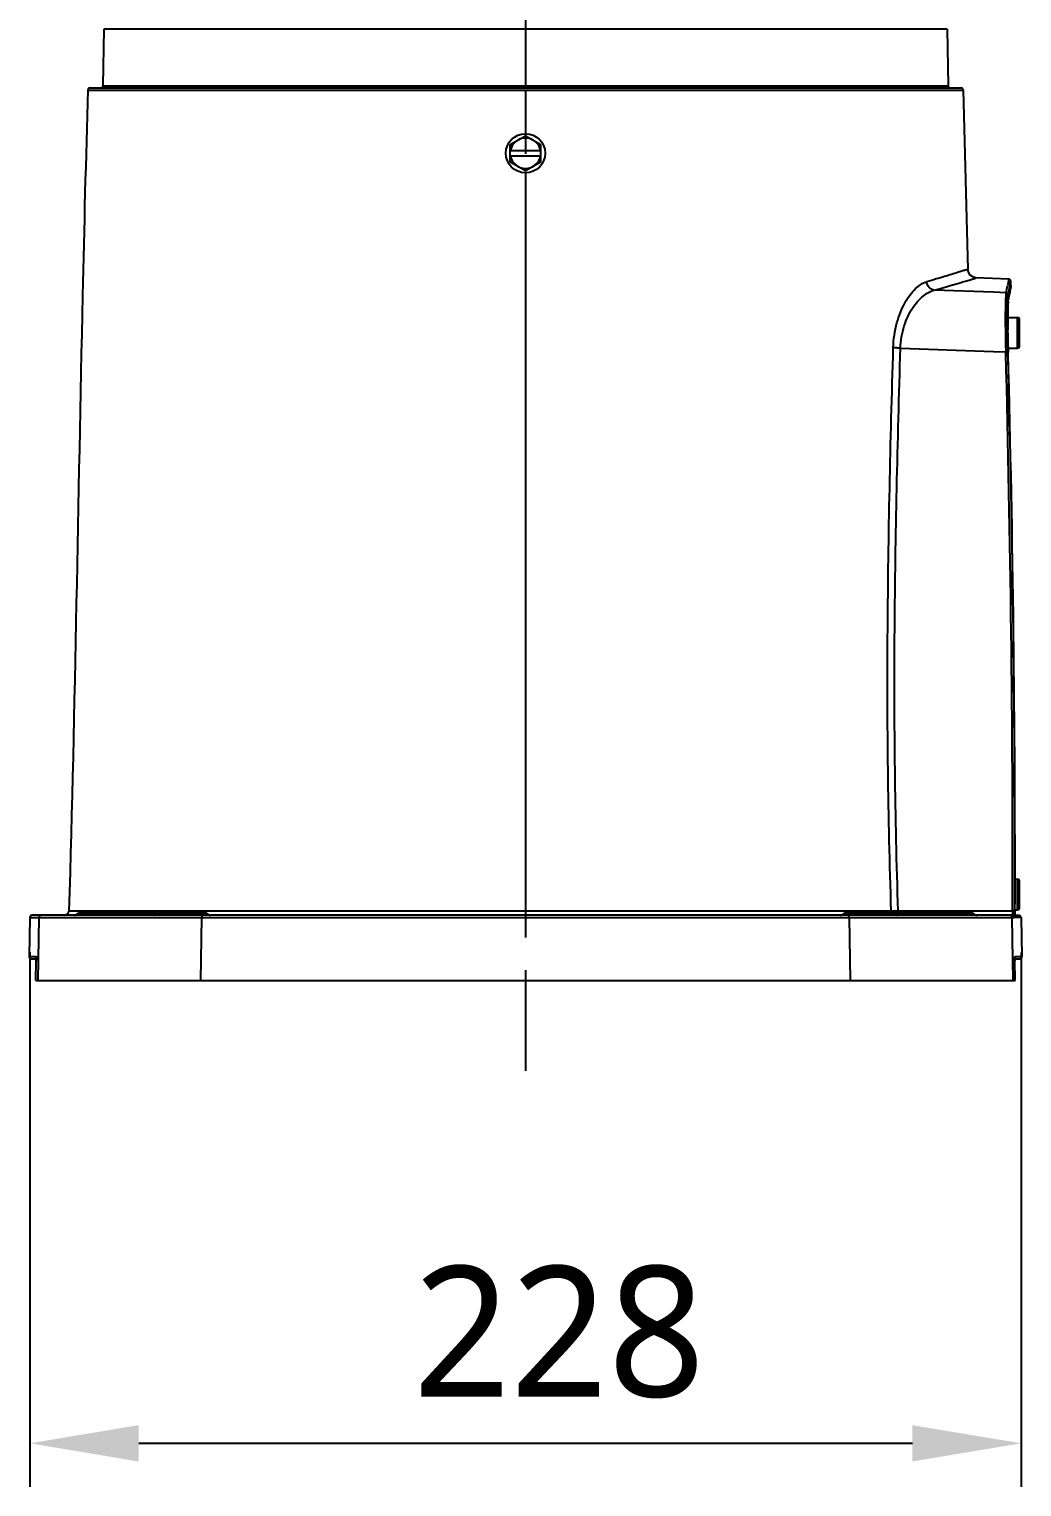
# Model space of a CAD drawing. Header units: millimetres. Extents: x 5828 to 6704, y 123 to 421.
# Drawn here: x 6458.57 to 6469.97, y 224.17 to 240.91 of the extents above; entities that cross this region are included whole.
import ezdxf

# ---------------------------------------------------------------- set-up
doc = ezdxf.new("R2010")
doc.units = ezdxf.units.MM
doc.linetypes.add('CENTER', pattern=[0.6, 0.375, -0.075, 0.075, -0.075])
for name, color, linetype in [('中心线', 7, 'Continuous'), ('外形图', 7, 'Continuous'), ('尺寸标注', 7, 'Continuous')]:
    doc.layers.add(name, color=color, linetype=linetype)
doc.styles.add('微软雅黑', font='msyh.ttc', dxfattribs={"height": 1.5})
doc.dimstyles.new('尺寸标注_1_20比例', dxfattribs={"dimtxt": 1.5, "dimasz": 1.25, "dimexe": 0.5, "dimexo": 0.4, "dimgap": 0.5, "dimtad": 1, "dimdec": 1, "dimlfac": 20, "dimdsep": 46, "dimtxsty": '微软雅黑', "dimcen": 0.09, "dimadec": 0, "dimazin": 0, "dimtp": 0.01, "dimtm": 0.01, "dimtfac": 1, "dimtdec": 1, "dimtofl": 0, "dimtmove": 0, "dimatfit": 3, "dimfxl": 1, "dimtolj": 1, "dimarcsym": 0})

# ---------------------------------------------------------------- blocks, each defined once
blk = doc.blocks.new('*D804')
at = {"layer": 'Defpoints', "color": 0}
for p in [(6458.574, 230.713), (6469.959, 230.709), (6469.959, 224.673)]:
    blk.add_point(p, dxfattribs=at)
at = {"layer": '尺寸标注', "color": 0, "lineweight": -2}
for p, q in [((6458.574, 230.313), (6458.574, 224.173)), ((6469.959, 230.309), (6469.959, 224.173)), ((6459.824, 224.673), (6468.709, 224.673))]:
    blk.add_line(p, q, dxfattribs=at)
at = {"layer": '尺寸标注', "color": 0}
for points in [[(6459.824, 224.881), (6459.824, 224.464), (6458.574, 224.673)], [(6468.709, 224.464), (6468.709, 224.881), (6469.959, 224.673)]]:
    blk.add_solid(points, dxfattribs=at)
at = {"layer": '尺寸标注', "color": 0, "insert": (6464.654, 225.948), "char_height": 1.5, "attachment_point": 5, "style": '微软雅黑'}
blk.add_mtext('\\A1;\\A1;228', dxfattribs=at)

msp = doc.modelspace()

# ---------------------------------------------------------------- linework, layer by layer
at = {"layer": '中心线', "linetype": 'CENTER', "ltscale": 5}
msp.add_line((6464.2664, 284.1061), (6464.2664, 228.9513), dxfattribs=at)
at = {"layer": '外形图', "color": 7, "linetype": 'Continuous'}
for p, q in [((6459.4256, 240.9125), (6459.4143, 240.2616)), ((6469.1073, 240.9125), (6459.4256, 240.9125)), ((6469.1073, 240.9125), (6469.1186, 240.2616)), ((6459.266, 240.2371), (6469.2669, 240.2371)), ((6459.4143, 240.2616), (6469.1186, 240.2616)), ((6459.241, 240.2128), (6469.2919, 240.2128)), ((6464.2664, 240.2128), (6464.2664, 239.7121)), ((6469.2919, 240.2128), (6469.3468, 238.1541)), ((6464.0914, 239.5881), (6464.2664, 239.6891)), ((6464.0914, 239.386), (6464.0914, 239.5881)), ((6464.2664, 239.6891), (6464.4414, 239.5881)), ((6464.4414, 239.386), (6464.4414, 239.5881)), ((6464.0914, 239.5171), (6464.4414, 239.5171)), ((6464.0914, 239.4571), (6464.4414, 239.4571)), ((6464.2664, 239.285), (6464.0914, 239.386)), ((6464.4414, 239.386), (6464.2664, 239.285)), ((6464.2664, 239.2621), (6464.2664, 230.7856)), ((6469.8156, 238.0433), (6469.4436, 238.0563)), ((6469.6408, 237.891), (6468.9607, 237.9153)), ((6469.7859, 237.8858), (6469.6408, 237.891)), ((6469.827, 237.8843), (6469.833, 237.9152)), ((6469.833, 237.9152), (6469.8356, 237.9295)), ((6469.8356, 237.9295), (6469.8377, 237.941)), ((6469.8377, 237.941), (6469.8388, 237.9473)), ((6469.8388, 237.9473), (6469.8397, 237.9525)), ((6469.8416, 237.9688), (6469.8399, 238.0186)), ((6469.8119, 237.8121), (6469.8115, 237.8062)), ((6469.8041, 237.6009), (6469.9162, 237.6009)), ((6469.9162, 237.2509), (6469.9162, 237.6009)), ((6469.9412, 237.2759), (6469.9412, 237.5759)), ((6469.8015, 237.4937), (6469.8014, 237.5037)), ((6469.804, 237.492), (6469.8039, 237.502)), ((6469.8044, 237.4482), (6469.8042, 237.4603)), ((6469.8064, 237.3119), (6469.8044, 237.4505)), ((6469.8045, 237.4382), (6469.8044, 237.4482)), ((6469.8046, 237.4262), (6469.8045, 237.4382)), ((6468.5731, 237.2487), (6469.6418, 237.2102)), ((6469.6418, 237.2102), (6469.7818, 237.2052)), ((6469.7818, 237.2052), (6469.782, 237.1983)), ((6469.7818, 237.2052), (6469.7819, 237.1983)), ((6469.8034, 237.3522), (6469.8032, 237.3621)), ((6469.8057, 237.3515), (6469.8055, 237.3617)), ((6469.8091, 237.1988), (6469.8064, 237.3119)), ((6469.8068, 237.1989), (6469.8067, 237.2039)), ((6469.8068, 237.1989), (6469.8067, 237.2039)), ((6469.8079, 237.2509), (6469.9162, 237.2509)), ((6469.809, 237.1989), (6469.8091, 237.1988)), ((6469.8866, 231.1509), (6469.9162, 231.1509)), ((6469.9162, 230.8009), (6469.9162, 231.1509)), ((6469.9412, 230.8259), (6469.9412, 231.1259)), ((6458.5742, 230.7125), (6458.5663, 230.2625)), ((6458.5742, 230.7125), (6460.5499, 230.7125)), ((6469.8574, 230.7371), (6458.5992, 230.7371)), ((6458.6775, 230.7125), (6458.6655, 229.9871)), ((6468.4669, 230.7856), (6459.0226, 230.7856)), ((6459.0262, 230.7126), (6459.2574, 230.7127)), ((6460.6177, 230.7496), (6459.1152, 230.7496)), ((6460.5846, 230.7621), (6459.1483, 230.7621)), ((6459.5349, 230.7126), (6469.8824, 230.7125)), ((6460.5375, 229.9871), (6460.5499, 230.7125)), ((6469.4177, 230.7496), (6467.9152, 230.7496)), ((6469.3847, 230.7621), (6467.9483, 230.7621)), ((6467.983, 230.7125), (6467.9954, 229.9871)), ((6468.547, 230.7868), (6469.8604, 230.7868)), ((6468.547, 230.7868), (6468.547, 230.7621)), ((6469.2755, 230.7127), (6469.8554, 230.7125)), ((6469.8674, 229.9871), (6469.8554, 230.7125)), ((6469.8847, 230.7372), (6469.8846, 230.7345)), ((6469.8846, 230.7345), (6469.8846, 230.732)), ((6469.9342, 230.7336), (6469.8846, 230.7344)), ((6469.8876, 230.8009), (6469.9162, 230.8009)), ((6469.8881, 230.7358), (6469.8881, 230.7366)), ((6469.9588, 230.7093), (6469.891, 230.7096)), ((6469.9588, 230.7093), (6469.9666, 230.2625)), ((6458.5663, 230.2625), (6458.6463, 230.2625)), ((6458.5913, 230.2371), (6458.6481, 230.2371)), ((6458.6443, 229.9871), (6458.6481, 230.2177)), ((6458.6481, 230.2134), (6458.6481, 230.2134)), ((6469.8848, 230.2371), (6469.9416, 230.2371)), ((6469.8848, 230.2134), (6469.8848, 230.2134)), ((6469.8866, 230.2625), (6469.9666, 230.2625)), ((6458.6443, 229.9871), (6469.8886, 229.9871))]:
    msp.add_line(p, q, dxfattribs=at)
for points in [[(6469.4433, 238.0563), (6469.4344, 238.057), (6469.4021, 238.0668), (6469.3749, 238.0866), (6469.3559, 238.1144), (6469.3472, 238.1471), (6469.3468, 238.1539)], [(6469.8398, 238.0186), (6469.8397, 238.0206), (6469.8389, 238.0247), (6469.8359, 238.0317), (6469.825, 238.0411), (6469.8156, 238.0433)], [(6469.8114, 237.8062), (6469.8128, 237.8128), (6469.827, 237.8843)], [(6469.8397, 237.9525), (6469.8401, 237.9548), (6469.8404, 237.9568), (6469.8407, 237.9587), (6469.8409, 237.9603), (6469.8411, 237.9619), (6469.8413, 237.9633), (6469.8414, 237.9647), (6469.8415, 237.9662), (6469.8416, 237.9681), (6469.8415, 237.9689)], [(6469.8044, 237.4505), (6469.8038, 237.5739), (6469.8047, 237.6744), (6469.8068, 237.7474), (6469.8096, 237.7919), (6469.8113, 237.8055)], [(6469.8897, 230.7168), (6469.8898, 230.7162), (6469.8897, 230.7175), (6469.8893, 230.7212), (6469.8889, 230.7268), (6469.8883, 230.7344), (6469.8881, 230.7366)], [(6458.6473, 230.2561), (6458.6473, 230.256), (6458.6475, 230.254), (6458.6478, 230.25), (6458.648, 230.2441), (6458.6481, 230.2367), (6458.6482, 230.2278), (6458.6481, 230.2177)], [(6469.8886, 229.9871), (6469.8848, 230.219), (6469.8847, 230.2298), (6469.8848, 230.2393), (6469.885, 230.247), (6469.8853, 230.2526), (6469.8854, 230.2544)]]:
    msp.add_lwpolyline(points, dxfattribs=at)
msp.add_circle((6464.2664, 239.4871), 0.225, dxfattribs=at)
for centre, radius, start, end in [((6459.266, 240.2121), 0.025, 90, 178.2299), ((6459.3893, 240.2621), 0.025, 270, 359), ((6469.1436, 240.2621), 0.025, 181, 270), ((6469.2669, 240.2121), 0.025, 1.7701, 90), ((6464.2664, 239.4871), 0.175, 9.87089, 170.12911), ((6464.2664, 239.4871), 0.175, 189.87089, 350.12911), ((6455.2123, 240.8502), 14.872, 348.5022, 348.81103), ((6473.0448, 237.6226), 3.2405, 177.99687, 178.81301), ((6471.1805, 237.7371), 1.3773, 176.8809, 177.06382), ((6471.6686, 237.6691), 1.8635, 177.19145, 177.94605), ((6470.9485, 237.7037), 1.1426, 176.33159, 177.15693), ((6470.517, 237.7309), 0.7102, 175.32253, 176.29605), ((6469.9557, 237.7858), 0.1461, 171.1904, 171.97624), ((6478.2195, 237.5584), 8.4157, 179.75286, 179.98334), ((6480.0236, 237.5589), 10.2198, 179.98891, 180.31908), ((6476.4221, 237.5669), 6.6183, 179.18814, 179.75922), ((6474.498, 237.5919), 4.694, 178.80622, 179.16058), ((6469.9162, 237.5759), 0.025, 0, 90), ((6483.6032, 237.6069), 13.8021, 180.46991, 180.7464), ((6485.1803, 237.6283), 15.3794, 180.85163, 180.99176), ((6481.5899, 237.5678), 11.7861, 180.36857, 180.52283), ((6483.9806, 237.5945), 14.177, 180.68012, 180.94098), ((6486.9381, 237.6613), 17.1375, 181.03342, 181.5295), ((6485.2434, 237.6154), 15.4399, 180.97934, 181.12176), ((6485.5396, 237.6211), 15.7362, 181.12126, 181.26271), ((6485.2931, 237.6154), 15.4897, 181.2618, 181.54063), ((6469.9162, 237.2759), 0.025, 270, 0), ((6246.2551, 231.2583), 223.6058, 359.879196, 1.522232), ((6245.1375, 231.2409), 224.7483, 359.884206, 1.519069), ((6246.7927, 231.2555), 223.0955, 359.872733, 1.526573), ((6469.9162, 231.1259), 0.025, 0, 90), ((6458.5992, 230.7121), 0.025, 90, 179), ((6458.7024, 230.7121), 0.025, 90.04543, 179.06808), ((6458.9726, 230.7871), 0.05, 270, 358.25494), ((6459.0821, 230.7871), 0.05, 270, 311.40962), ((6459.1483, 230.7121), 0.05, 90, 131.40962), ((6460.5846, 230.7121), 0.05, 48.59038, 90), ((6460.6508, 230.7871), 0.05, 228.59038, 270), ((6467.8821, 230.7871), 0.05, 270, 311.40962), ((6467.9483, 230.7121), 0.05, 90, 131.40962), ((6468.1144, 255.3325), 24.5494, 270.82254, 271.00953), ((6468.5221, 230.7851), 0.055, 199.97542, 205.25263), ((6469.3847, 230.7121), 0.05, 48.59038, 90), ((6469.4508, 230.7871), 0.05, 228.59038, 270), ((6469.8305, 230.7121), 0.025, 0.93173, 89.95334), ((6470.9629, 230.758), 1.0753, 179.8922, 180.3497), ((6470.6562, 230.7553), 0.7685, 180.29238, 181.45911), ((6469.8814, 230.7301), 0.00902, 39.08907, 40.65686), ((6470.4544, 230.7607), 0.5666, 182.51828, 182.91244), ((6470.3786, 230.7568), 0.4907, 182.90997, 183.36506), ((6470.2696, 230.7503), 0.3815, 183.34906, 184.1271), ((6469.9162, 230.8259), 0.025, 270, 0), ((6469.9338, 230.7086), 0.025, 1.71752, 88.99999), ((6458.5913, 230.2621), 0.025, 179, 270), ((6458.6715, 230.2621), 0.0251, 179.03355, 193.92663), ((6457.6914, 230.229), 0.9568, 359.31298, 359.94691), ((6457.5543, 230.2304), 1.0939, 359.10997, 359.32568), ((6457.8854, 230.2287), 0.7628, 359.95567, 0.27963), ((6470.525, 230.2293), 0.6403, 179.15445, 179.72444), ((6470.7102, 230.2285), 0.8255, 179.73202, 180.35819), ((6470.8959, 230.2295), 1.0113, 180.34455, 180.65203), ((6470.9758, 230.2303), 1.0911, 180.65024, 180.89015), ((6470.439, 230.2305), 0.5543, 178.92119, 179.14734), ((6469.9416, 230.2621), 0.025, 270, 1)]:
    msp.add_arc(centre, radius, start, end, dxfattribs=at)
for points, knots in [([(6459.241, 240.2128), (6459.2167, 239.4262), (6459.1374, 236.2839), (6459.0943, 233.1408), (6459.0226, 230.7856)], [0, 0, 0, 0, 0.2503721, 1, 1, 1, 1]), ([(6469.3468, 238.1539), (6469.3467, 238.1538), (6469.3458, 238.1538), (6469.3447, 238.1531), (6469.3422, 238.1525), (6469.3389, 238.1514), (6469.3347, 238.1501), (6469.3271, 238.1477), (6469.3154, 238.1441), (6469.2985, 238.1388), (6469.2778, 238.1323), (6469.2535, 238.1248), (6469.2137, 238.1125), (6469.1549, 238.0946), (6469.0736, 238.0701), (6468.9783, 238.042), (6468.91, 238.0223), (6468.8736, 238.0119)], [0, 0, 0, 0, 0.0010053, 0.004013, 0.0090209, 0.0160269, 0.0250287, 0.0360242, 0.0639873, 0.0998851, 0.1436649, 0.1952721, 0.2546519, 0.3964635, 0.5684863, 0.7699917, 1, 1, 1, 1]), ([(6468.9607, 237.9153), (6468.9977, 237.9257), (6469.0672, 237.9453), (6469.1646, 237.973), (6469.2476, 237.9973), (6469.3158, 238.0176), (6469.3633, 238.032), (6469.394, 238.0412), (6469.4112, 238.0465), (6469.4249, 238.0506), (6469.4332, 238.0533), (6469.439, 238.0549), (6469.4405, 238.0556), (6469.444, 238.0562), (6469.4433, 238.0563)], [0, 0, 0, 0, 0.2291109, 0.4313717, 0.6036129, 0.7451953, 0.8561058, 0.8999181, 0.93587, 0.9638935, 0.9839466, 0.9909732, 0.9959939, 1, 1, 1, 1]), ([(6469.8156, 238.0433), (6469.816, 238.0433), (6469.8154, 238.0406), (6469.8155, 238.0379), (6469.8142, 238.0311), (6469.8128, 238.0227), (6469.8108, 238.0116), (6469.8071, 237.9919), (6469.8039, 237.9758), (6469.8016, 237.9644)], [0, 0, 0, 0, 0.0156315, 0.0621754, 0.1400588, 0.249328, 0.3899811, 0.561999, 1, 1, 1, 1]), ([(6468.4903, 237.2549), (6468.4931, 237.3507), (6468.5189, 237.5303), (6468.598, 237.7329), (6468.6798, 237.8604), (6468.7561, 237.9487), (6468.8257, 237.9981), (6468.8736, 238.0119)], [0, 0, 0, 0, 0.3231944, 0.6054305, 0.7260963, 0.8318976, 1, 1, 1, 1]), ([(6468.5731, 237.2487), (6468.5759, 237.3352), (6468.6023, 237.4973), (6468.6846, 237.6762), (6468.7672, 237.7863), (6468.8452, 237.8629), (6468.9141, 237.9042), (6468.9607, 237.9153)], [0, 0, 0, 0, 0.3186342, 0.5965403, 0.7165588, 0.8234948, 1, 1, 1, 1]), ([(6468.9607, 237.9153), (6468.9384, 237.9176), (6468.8937, 237.9419), (6468.8752, 237.9883), (6468.8736, 238.0119)], [0, 0, 0, 0, 0.4858955, 1, 1, 1, 1]), ([(6469.7859, 237.8858), (6469.7842, 237.8764), (6469.782, 237.8506), (6469.7794, 237.8024), (6469.7777, 237.7357), (6469.7762, 237.6155), (6469.777, 237.4368), (6469.7797, 237.2861), (6469.7818, 237.2052)], [0, 0, 0, 0, 0.0421315, 0.1136436, 0.2126056, 0.3363116, 0.6431984, 1, 1, 1, 1]), ([(6469.81, 237.8619), (6469.8098, 237.8679), (6469.8044, 237.8804), (6469.792, 237.8855), (6469.7859, 237.8858)], [0, 0, 0, 0, 0.4984059, 1, 1, 1, 1]), ([(6469.81, 237.8619), (6469.8126, 237.8746), (6469.8207, 237.9149), (6469.8288, 237.9552), (6469.834, 237.9828)], [0, 0, 0, 0, 0.3157227, 1, 1, 1, 1]), ([(6469.8415, 237.9689), (6469.8416, 237.9674), (6469.8409, 237.963), (6469.8396, 237.9543), (6469.8372, 237.9412), (6469.8324, 237.915), (6469.8238, 237.8715), (6469.8163, 237.8338), (6469.8119, 237.812)], [0, 0, 0, 0, 0.0274043, 0.0827066, 0.1659537, 0.2771248, 0.5830241, 1, 1, 1, 1]), ([(6469.834, 237.9828), (6469.8355, 237.9911), (6469.8373, 238.003), (6469.84, 238.015), (6469.8398, 238.0186)], [0, 0, 0, 0, 0.6978966, 1, 1, 1, 1]), ([(6469.8014, 237.5037), (6469.801, 237.5633), (6469.801, 237.6647), (6469.8029, 237.766), (6469.8051, 237.8076)], [0, 0, 0, 0, 0.5888895, 1, 1, 1, 1]), ([(6469.8053, 237.812), (6469.8059, 237.8222), (6469.807, 237.8389), (6469.8087, 237.8556), (6469.81, 237.8619)], [0, 0, 0, 0, 0.6134934, 1, 1, 1, 1]), ([(6469.8091, 237.7888), (6469.8093, 237.7905), (6469.8098, 237.7963), (6469.8104, 237.8021), (6469.811, 237.8062)], [0, 0, 0, 0, 0.287805, 1, 1, 1, 1]), ([(6468.4669, 230.7856), (6468.4299, 231.8642), (6468.408, 234.0216), (6468.458, 236.1779), (6468.4903, 237.2549)], [0, 0, 0, 0, 0.5004044, 1, 1, 1, 1]), ([(6468.5731, 237.2487), (6468.5574, 237.2492), (6468.5298, 237.2506), (6468.5022, 237.2531), (6468.4903, 237.2549)], [0, 0, 0, 0, 0.565068, 1, 1, 1, 1]), ([(6468.547, 230.7868), (6468.5098, 231.8642), (6468.4882, 234.0192), (6468.5398, 236.173), (6468.5731, 237.2487)], [0, 0, 0, 0, 0.5004194, 1, 1, 1, 1]), ([(6469.7937, 237.2052), (6469.7928, 237.2053), (6469.7888, 237.2053), (6469.7848, 237.2053), (6469.7817, 237.2052)], [0, 0, 0, 0, 0.2268158, 1, 1, 1, 1]), ([(6469.8067, 237.2039), (6469.8065, 237.2043), (6469.8048, 237.2045), (6469.8023, 237.2049), (6469.7983, 237.2051), (6469.7953, 237.2052), (6469.7937, 237.2052)], [0, 0, 0, 0, 0.1045106, 0.3253397, 0.6233127, 1, 1, 1, 1]), ([(6459.3151, 230.7428), (6459.3147, 230.7419), (6459.3134, 230.7395), (6459.3109, 230.7371), (6459.309, 230.7371)], [0, 0, 0, 0, 0.3340341, 1, 1, 1, 1]), ([(6459.3178, 230.7496), (6459.3176, 230.7489), (6459.3168, 230.7466), (6459.3159, 230.7443), (6459.3151, 230.7428)], [0, 0, 0, 0, 0.2759501, 1, 1, 1, 1]), ([(6459.3266, 230.7621), (6459.3247, 230.7621), (6459.3203, 230.7577), (6459.3188, 230.7528), (6459.3178, 230.7496)], [0, 0, 0, 0, 0.3604252, 1, 1, 1, 1]), ([(6460.0056, 230.7371), (6460.0075, 230.7371), (6460.012, 230.7415), (6460.0135, 230.7463), (6460.0144, 230.7496)], [0, 0, 0, 0, 0.3604252, 1, 1, 1, 1]), ([(6460.0144, 230.7496), (6460.0146, 230.7502), (6460.0154, 230.7525), (6460.0163, 230.7548), (6460.0171, 230.7564)], [0, 0, 0, 0, 0.2759501, 1, 1, 1, 1]), ([(6460.0171, 230.7564), (6460.0175, 230.7572), (6460.0189, 230.7596), (6460.0214, 230.7621), (6460.0233, 230.7621)], [0, 0, 0, 0, 0.3340341, 1, 1, 1, 1]), ([(6460.5514, 230.7371), (6460.5512, 230.7371), (6460.551, 230.7362), (6460.5506, 230.7341), (6460.5503, 230.7289), (6460.5499, 230.7215), (6460.5499, 230.7157), (6460.5499, 230.7125)], [0, 0, 0, 0, 0.0226811, 0.0801301, 0.2954642, 0.6186509, 1, 1, 1, 1]), ([(6467.983, 230.7125), (6467.983, 230.7157), (6467.9829, 230.7215), (6467.9826, 230.7289), (6467.9823, 230.7341), (6467.9819, 230.7362), (6467.9817, 230.7371), (6467.9815, 230.7371)], [0, 0, 0, 0, 0.3810745, 0.7040423, 0.9196339, 0.9772439, 1, 1, 1, 1]), ([(6468.5096, 230.7621), (6468.5115, 230.7621), (6468.5159, 230.7577), (6468.5175, 230.7528), (6468.5184, 230.7496)], [0, 0, 0, 0, 0.3604176, 1, 1, 1, 1]), ([(6468.5184, 230.7496), (6468.5186, 230.7489), (6468.5194, 230.7466), (6468.5203, 230.7443), (6468.5211, 230.7428)], [0, 0, 0, 0, 0.2759508, 1, 1, 1, 1]), ([(6468.5211, 230.7428), (6468.5213, 230.7423), (6468.5221, 230.7408), (6468.5232, 230.7394), (6468.5241, 230.7385)], [0, 0, 0, 0, 0.2878114, 1, 1, 1, 1]), ([(6469.2125, 230.7564), (6469.2121, 230.7572), (6469.2107, 230.7596), (6469.2082, 230.7621), (6469.2063, 230.7621)], [0, 0, 0, 0, 0.33404, 1, 1, 1, 1]), ([(6469.2152, 230.7496), (6469.215, 230.7502), (6469.2142, 230.7525), (6469.2133, 230.7548), (6469.2125, 230.7564)], [0, 0, 0, 0, 0.2759508, 1, 1, 1, 1]), ([(6469.224, 230.7371), (6469.2221, 230.7371), (6469.2176, 230.7415), (6469.2161, 230.7463), (6469.2152, 230.7496)], [0, 0, 0, 0, 0.3604176, 1, 1, 1, 1]), ([(6469.8596, 230.7537), (6469.8595, 230.7514), (6469.8594, 230.7474), (6469.859, 230.7419), (6469.8584, 230.7391), (6469.8578, 230.7371), (6469.8574, 230.7371)], [0, 0, 0, 0, 0.4149421, 0.7261384, 0.9215347, 1, 1, 1, 1]), ([(6469.8604, 230.7868), (6469.8604, 230.7838), (6469.8603, 230.7728), (6469.86, 230.7618), (6469.8596, 230.7537)], [0, 0, 0, 0, 0.272126, 1, 1, 1, 1]), ([(6469.8854, 230.7867), (6469.8828, 230.7869), (6469.8745, 230.7866), (6469.8661, 230.7868), (6469.8604, 230.7868)], [0, 0, 0, 0, 0.3092154, 1, 1, 1, 1]), ([(6469.8845, 230.7372), (6469.8844, 230.7387), (6469.8827, 230.7452), (6469.8766, 230.7495), (6469.8718, 230.7514)], [0, 0, 0, 0, 0.2206546, 1, 1, 1, 1]), ([(6469.8834, 230.7158), (6469.8834, 230.7154), (6469.8831, 230.7143), (6469.8829, 230.7129), (6469.8824, 230.7125)], [0, 0, 0, 0, 0.4007547, 1, 1, 1, 1]), ([(6469.8846, 230.732), (6469.8845, 230.7303), (6469.8842, 230.7249), (6469.884, 230.7195), (6469.8834, 230.7158)], [0, 0, 0, 0, 0.3192599, 1, 1, 1, 1]), ([(6469.8854, 230.7867), (6469.8854, 230.7822), (6469.8853, 230.7657), (6469.8849, 230.7492), (6469.8843, 230.7372)], [0, 0, 0, 0, 0.272568, 1, 1, 1, 1]), ([(6469.8854, 230.7374), (6469.8853, 230.7374), (6469.885, 230.7374), (6469.8848, 230.7373), (6469.8847, 230.7372)], [0, 0, 0, 0, 0.4863452, 1, 1, 1, 1]), ([(6469.891, 230.7096), (6469.8902, 230.7105), (6469.89, 230.7154), (6469.8893, 230.7196), (6469.8891, 230.7228)], [0, 0, 0, 0, 0.2721041, 1, 1, 1, 1]), ([(6458.6482, 230.2324), (6458.6482, 230.2365), (6458.648, 230.2437), (6458.6479, 230.2535), (6458.647, 230.2586), (6458.647, 230.2623), (6458.6463, 230.2625)], [0, 0, 0, 0, 0.4069536, 0.7252857, 0.9262797, 1, 1, 1, 1]), ([(6469.8866, 230.2625), (6469.8861, 230.2623), (6469.8859, 230.2598), (6469.8852, 230.2561), (6469.885, 230.2492), (6469.8848, 230.244), (6469.8848, 230.241)], [0, 0, 0, 0, 0.073934, 0.2686625, 0.5845206, 1, 1, 1, 1])]:
    msp.add_open_spline(points, degree=3, knots=knots, dxfattribs=at)
for points in [[(6469.8113, 237.8082), (6469.8115, 237.8095), (6469.8117, 237.8108), (6469.8119, 237.812)], [(6469.8026, 237.3997), (6469.8025, 237.4088), (6469.8024, 237.4179), (6469.8022, 237.4271)], [(6468.4704, 230.7664), (6468.4682, 230.7725), (6468.467, 230.7791), (6468.4669, 230.7856)], [(6468.5241, 230.7385), (6468.5249, 230.7377), (6468.5261, 230.7371), (6468.5273, 230.7371)], [(6469.8719, 230.7325), (6469.8677, 230.7354), (6469.8625, 230.7371), (6469.8574, 230.7371)], [(6469.8718, 230.7514), (6469.8679, 230.7529), (6469.8637, 230.7537), (6469.8596, 230.7537)], [(6469.8824, 230.7125), (6469.8822, 230.72), (6469.878, 230.7281), (6469.8719, 230.7325)], [(6469.8882, 230.736), (6469.8875, 230.7368), (6469.8864, 230.7376), (6469.8854, 230.7374)]]:
    msp.add_open_spline(points, degree=3, dxfattribs=at)

# ---------------------------------------------------------------- dimensions: what is measured, and where the dimension line sits
at = {"layer": '尺寸标注'}
dim = msp.add_linear_dim(base=(6469.9588, 224.6728), p1=(6458.5742, 230.7125), p2=(6469.9588, 230.7093), text='\\A1;228', dimstyle='尺寸标注_1_20比例', override={"dimtxsty": '微软雅黑'}, dxfattribs=at)
dim.commit()
dim.dimension.update_dxf_attribs({"geometry": '*D804', "text_midpoint": (6464.6538, 224.6728), "dimtype": 160})

doc.saveas('drawing.dxf')
